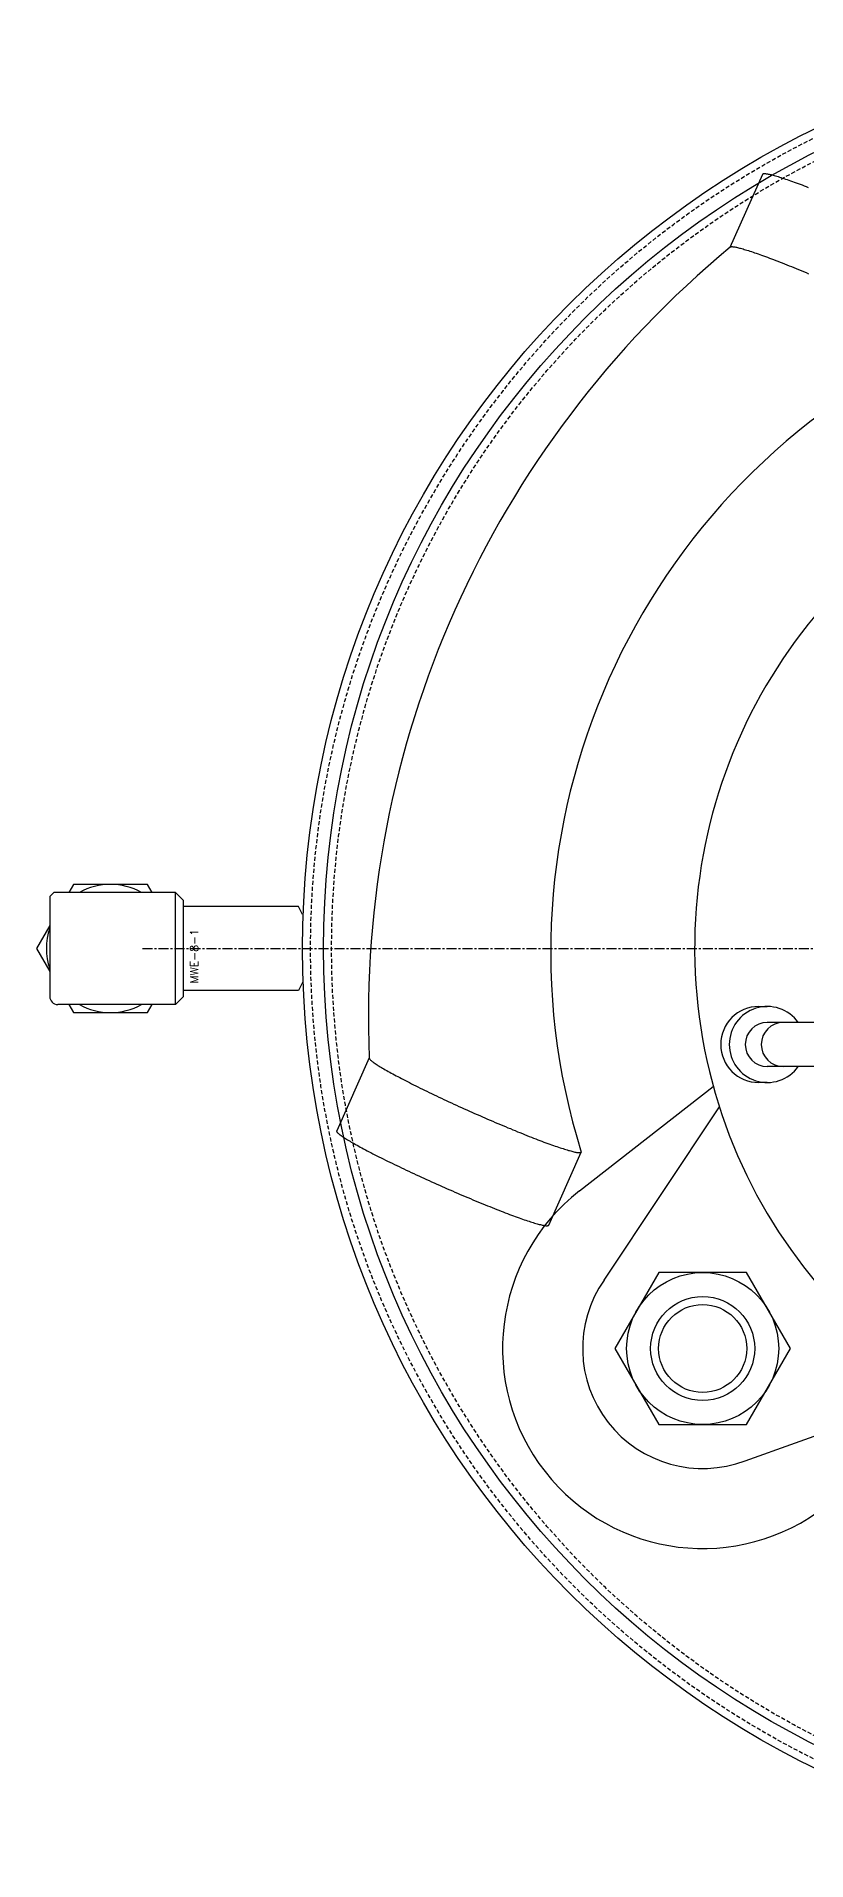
# Model space of a CAD drawing. Extents: x -168 to 134, y -682 to 134.
# Drawn here: x -147.2 to -51, y -114 to 114 of the extents above; entities that cross this region are included whole.
import ezdxf

# ---------------------------------------------------------------- set-up
doc = ezdxf.new("R2010")
doc.units = 0
doc.linetypes.add('CENTER', pattern=[2, 1.25, -0.25, 0.25, -0.25])
doc.linetypes.add('DASHED', pattern=[0.75, 0.5, -0.25])
doc.layers.get('0').update_dxf_attribs({"linetype": 'CONTINUOUS'})
doc.layers.add('CENTER', color=1, linetype='CENTER')
doc.styles.get("Standard").update_dxf_attribs({"font": 'txt.shx', "bigfont": 'bigfont.shx'})

# ---------------------------------------------------------------- blocks, each defined once
blk = doc.blocks.new('*U0')
at = {"color": 7, "linetype": 'CONTINUOUS'}
blk.add_text('MWE-8-1', height=1, rotation=90, dxfattribs=at).set_placement((-127.03, -4.4))

msp = doc.modelspace()

# ---------------------------------------------------------------- linework, layer by layer
at = {"color": 7, "linetype": 'CONTINUOUS'}
for p, q in [((-60.56, 87.66), (-56.49, 96.8)), ((-145.58, 6.5), (-145.08, 7)), ((-129.88, 7), (-145.08, 7)), ((-129.88, -7), (-129.88, 7)), ((-128.88, 6), (-129.88, 7)), ((-129.88, 7), (-128.88, 6)), ((-145.58, 6.5), (-145.58, -6)), ((-128.88, -6), (-128.88, 6)), ((-128.88, -5.5), (-128.88, 5.5)), ((-114.5, 5.25), (-128.88, 5.25)), ((-114, 4.25), (-114.5, 5.25)), ((-114, -4.25), (-114.5, -5.25)), ((-129.88, -7), (-128.88, -6)), ((-114.5, -5.25), (-128.88, -5.25)), ((-129.88, -7), (-144.58, -7)), ((-57, -7.25), (-55.93, -7.25)), ((-32.5, -9.25), (-55.93, -9.25)), ((-105.67, -13.65), (-109.73, -22.79)), ((-32.5, -14.75), (-55.93, -14.75)), ((-79.39, -30.3), (-62.67, -17.24)), ((-55.93, -16.75), (-57, -16.75)), ((-76.32, -41.44), (-61.91, -19.81)), ((-83.24, -34.58), (-79.17, -25.45)), ((-58.68, -64.02), (-34.2, -55.27))]:
    msp.add_line(p, q, dxfattribs=at)
for points in [[(-132.8, 7), (-133.38, 8), (-142.62, 8), (-143.2, 7)], [(-145.58, 2.87), (-147.24, 0), (-145.58, -2.87)], [(-143.2, -7), (-142.62, -8), (-133.38, -8), (-132.8, -7)]]:
    msp.add_lwpolyline(points, dxfattribs=at)
msp.add_lwpolyline([(-69.48, -40.5), (-74.97, -50), (-69.48, -59.5), (-58.52, -59.5), (-53.03, -50), (-58.52, -40.5)], close=True, dxfattribs=at)
for points in [[(-56.49, 96.8, 0), (-56.48, 96.82, 0), (-56.46, 96.83, 0), (-56.43, 96.85, 0), (-56.39, 96.86, 0), (-56.34, 96.86, 0), (-56.29, 96.87, 0), (-56.23, 96.86, 0), (-56.16, 96.86, 0), (-56.08, 96.85, 0), (-56, 96.84, 0), (-55.9, 96.83, 0), (-55.8, 96.81, 0), (-55.7, 96.78, 0), (-55.58, 96.76, 0), (-55.46, 96.73, 0), (-55.33, 96.7, 0), (-55.19, 96.66, 0), (-55.05, 96.62, 0), (-54.9, 96.58, 0), (-54.74, 96.53, 0), (-54.57, 96.48, 0), (-54.4, 96.43, 0), (-54.22, 96.37, 0), (-54.03, 96.31, 0), (-53.84, 96.25, 0), (-53.64, 96.18, 0), (-53.44, 96.11, 0), (-53.23, 96.04, 0), (-53.01, 95.96, 0), (-52.79, 95.88, 0), (-52.56, 95.8, 0), (-52.33, 95.71, 0), (-52.09, 95.63, 0), (-51.84, 95.54, 0), (-51.59, 95.44, 0), (-51.34, 95.35, 0), (-51.08, 95.25, 0), (-50.81, 95.14, 0)], [(-60.56, 87.66, 0), (-60.55, 87.68, 0), (-60.52, 87.7, 0), (-60.49, 87.71, 0), (-60.46, 87.72, 0), (-60.41, 87.73, 0), (-60.36, 87.73, 0), (-60.3, 87.73, 0), (-60.23, 87.72, 0), (-60.15, 87.72, 0), (-60.06, 87.71, 0), (-59.97, 87.69, 0), (-59.87, 87.67, 0), (-59.76, 87.65, 0), (-59.65, 87.62, 0), (-59.53, 87.59, 0), (-59.4, 87.56, 0), (-59.26, 87.52, 0), (-59.11, 87.48, 0), (-58.96, 87.44, 0), (-58.8, 87.39, 0), (-58.64, 87.34, 0), (-58.47, 87.29, 0), (-58.29, 87.23, 0), (-58.1, 87.17, 0), (-57.91, 87.11, 0), (-57.71, 87.04, 0), (-57.51, 86.97, 0), (-57.3, 86.9, 0), (-57.08, 86.82, 0), (-56.86, 86.75, 0), (-56.63, 86.66, 0), (-56.39, 86.58, 0), (-56.15, 86.49, 0), (-55.91, 86.4, 0), (-55.66, 86.31, 0), (-55.4, 86.21, 0), (-55.14, 86.11, 0), (-54.88, 86.01, 0), (-54.61, 85.91, 0), (-54.33, 85.8, 0), (-54.06, 85.69, 0), (-53.77, 85.58, 0), (-53.49, 85.46, 0), (-53.2, 85.35, 0), (-52.91, 85.23, 0), (-52.61, 85.11, 0), (-52.31, 84.99, 0), (-52.01, 84.86, 0), (-51.7, 84.74, 0), (-51.39, 84.61, 0), (-51.08, 84.48, 0), (-50.77, 84.35, 0)], [(-105.67, -13.65, 0), (-105.67, -13.68, 0), (-105.67, -13.7, 0), (-105.66, -13.73, 0), (-105.64, -13.77, 0), (-105.62, -13.81, 0), (-105.58, -13.85, 0), (-105.54, -13.89, 0), (-105.49, -13.94, 0), (-105.43, -13.99, 0), (-105.37, -14.05, 0), (-105.3, -14.11, 0), (-105.21, -14.17, 0), (-105.13, -14.24, 0), (-105.03, -14.3, 0), (-104.92, -14.37, 0), (-104.81, -14.45, 0), (-104.69, -14.53, 0), (-104.57, -14.61, 0), (-104.44, -14.69, 0), (-104.29, -14.78, 0), (-104.15, -14.87, 0), (-103.99, -14.96, 0), (-103.83, -15.05, 0), (-103.66, -15.15, 0), (-103.48, -15.25, 0), (-103.3, -15.36, 0), (-103.11, -15.46, 0), (-102.92, -15.57, 0), (-102.72, -15.68, 0), (-102.51, -15.79, 0), (-102.29, -15.91, 0), (-102.08, -16.02, 0), (-101.85, -16.14, 0), (-101.62, -16.26, 0), (-101.38, -16.39, 0), (-101.14, -16.51, 0), (-100.89, -16.64, 0), (-100.64, -16.77, 0), (-100.38, -16.9, 0), (-100.12, -17.03, 0), (-99.85, -17.17, 0), (-99.58, -17.3, 0), (-99.3, -17.44, 0), (-99.02, -17.57, 0), (-98.74, -17.71, 0), (-98.45, -17.85, 0), (-98.16, -17.99, 0), (-97.87, -18.14, 0), (-97.57, -18.28, 0), (-97.27, -18.42, 0), (-96.96, -18.57, 0), (-96.65, -18.71, 0), (-96.35, -18.86, 0), (-96.03, -19, 0), (-95.72, -19.15, 0), (-95.4, -19.29, 0), (-95.09, -19.44, 0), (-94.77, -19.59, 0), (-94.45, -19.73, 0), (-94.12, -19.88, 0), (-93.8, -20.03, 0), (-93.48, -20.17, 0), (-93.15, -20.32, 0), (-92.83, -20.46, 0), (-92.5, -20.61, 0), (-92.18, -20.75, 0), (-91.85, -20.89, 0), (-91.53, -21.04, 0), (-91.2, -21.18, 0), (-90.88, -21.32, 0), (-90.56, -21.46, 0), (-90.23, -21.6, 0), (-89.91, -21.73, 0), (-89.6, -21.87, 0), (-89.28, -22, 0), (-88.96, -22.13, 0), (-88.65, -22.27, 0), (-88.34, -22.4, 0), (-88.03, -22.52, 0), (-87.73, -22.65, 0), (-87.42, -22.77, 0), (-87.12, -22.9, 0), (-86.83, -23.02, 0), (-86.53, -23.13, 0), (-86.25, -23.25, 0), (-85.96, -23.36, 0), (-85.68, -23.48, 0), (-85.4, -23.58, 0), (-85.13, -23.69, 0), (-84.86, -23.8, 0), (-84.59, -23.9, 0), (-84.33, -24, 0), (-84.08, -24.09, 0), (-83.83, -24.19, 0), (-83.58, -24.28, 0), (-83.34, -24.36, 0), (-83.11, -24.45, 0), (-82.88, -24.53, 0), (-82.66, -24.61, 0), (-82.44, -24.69, 0), (-82.23, -24.76, 0), (-82.02, -24.83, 0), (-81.82, -24.9, 0), (-81.63, -24.96, 0), (-81.45, -25.02, 0), (-81.27, -25.08, 0), (-81.1, -25.13, 0), (-80.93, -25.18, 0), (-80.77, -25.23, 0), (-80.62, -25.27, 0), (-80.48, -25.31, 0), (-80.34, -25.35, 0), (-80.21, -25.38, 0), (-80.09, -25.41, 0), (-79.97, -25.44, 0), (-79.86, -25.46, 0), (-79.76, -25.48, 0), (-79.67, -25.49, 0), (-79.58, -25.5, 0), (-79.51, -25.51, 0), (-79.44, -25.52, 0), (-79.38, -25.52, 0), (-79.32, -25.51, 0), (-79.28, -25.51, 0), (-79.24, -25.5, 0), (-79.21, -25.48, 0), (-79.19, -25.47, 0), (-79.17, -25.45, 0)], [(-109.73, -22.79, 0), (-109.74, -22.81, 0), (-109.74, -22.84, 0), (-109.73, -22.87, 0), (-109.71, -22.9, 0), (-109.68, -22.94, 0), (-109.65, -22.98, 0), (-109.61, -23.03, 0), (-109.56, -23.08, 0), (-109.5, -23.13, 0), (-109.44, -23.19, 0), (-109.36, -23.24, 0), (-109.28, -23.31, 0), (-109.19, -23.37, 0), (-109.1, -23.44, 0), (-108.99, -23.51, 0), (-108.88, -23.58, 0), (-108.76, -23.66, 0), (-108.64, -23.74, 0), (-108.5, -23.83, 0), (-108.36, -23.91, 0), (-108.21, -24, 0), (-108.06, -24.1, 0), (-107.9, -24.19, 0), (-107.73, -24.29, 0), (-107.55, -24.39, 0), (-107.37, -24.49, 0), (-107.18, -24.6, 0), (-106.98, -24.7, 0), (-106.78, -24.82, 0), (-106.58, -24.93, 0), (-106.36, -25.04, 0), (-106.14, -25.16, 0), (-105.92, -25.28, 0), (-105.69, -25.4, 0), (-105.45, -25.52, 0), (-105.2, -25.65, 0), (-104.96, -25.78, 0), (-104.7, -25.9, 0), (-104.45, -26.04, 0), (-104.19, -26.17, 0), (-103.92, -26.3, 0), (-103.65, -26.44, 0), (-103.37, -26.57, 0), (-103.09, -26.71, 0), (-102.81, -26.85, 0), (-102.52, -26.99, 0), (-102.23, -27.13, 0), (-101.93, -27.27, 0), (-101.63, -27.41, 0), (-101.33, -27.56, 0), (-101.03, -27.7, 0), (-100.72, -27.85, 0), (-100.41, -27.99, 0), (-100.1, -28.14, 0), (-99.79, -28.28, 0), (-99.47, -28.43, 0), (-99.15, -28.58, 0), (-98.83, -28.72, 0), (-98.51, -28.87, 0), (-98.19, -29.02, 0), (-97.87, -29.16, 0), (-97.54, -29.31, 0), (-97.22, -29.45, 0), (-96.89, -29.6, 0), (-96.57, -29.74, 0), (-96.24, -29.89, 0), (-95.92, -30.03, 0), (-95.59, -30.17, 0), (-95.27, -30.31, 0), (-94.95, -30.45, 0), (-94.62, -30.59, 0), (-94.3, -30.73, 0), (-93.98, -30.87, 0), (-93.66, -31, 0), (-93.35, -31.14, 0), (-93.03, -31.27, 0), (-92.72, -31.4, 0), (-92.41, -31.53, 0), (-92.1, -31.66, 0), (-91.79, -31.79, 0), (-91.49, -31.91, 0), (-91.19, -32.03, 0), (-90.9, -32.15, 0), (-90.6, -32.27, 0), (-90.31, -32.39, 0), (-90.03, -32.5, 0), (-89.74, -32.61, 0), (-89.47, -32.72, 0), (-89.19, -32.83, 0), (-88.92, -32.93, 0), (-88.66, -33.03, 0), (-88.4, -33.13, 0), (-88.14, -33.23, 0), (-87.89, -33.32, 0), (-87.65, -33.41, 0), (-87.41, -33.5, 0), (-87.17, -33.59, 0), (-86.95, -33.67, 0), (-86.72, -33.75, 0), (-86.51, -33.82, 0), (-86.3, -33.9, 0), (-86.09, -33.97, 0), (-85.89, -34.03, 0), (-85.7, -34.1, 0), (-85.51, -34.16, 0), (-85.33, -34.21, 0), (-85.16, -34.27, 0), (-85, -34.32, 0), (-84.84, -34.36, 0), (-84.69, -34.41, 0), (-84.54, -34.45, 0), (-84.41, -34.48, 0), (-84.28, -34.52, 0), (-84.15, -34.54, 0), (-84.04, -34.57, 0), (-83.93, -34.59, 0), (-83.83, -34.61, 0), (-83.74, -34.63, 0), (-83.65, -34.64, 0), (-83.58, -34.65, 0), (-83.51, -34.65, 0), (-83.44, -34.65, 0), (-83.39, -34.65, 0), (-83.34, -34.64, 0), (-83.31, -34.63, 0), (-83.28, -34.62, 0), (-83.26, -34.6, 0), (-83.24, -34.58, 0)]]:
    msp.add_polyline3d(points, dxfattribs=at)
for centre, radius in [((0, 0), 114), ((0, 0), 111.37), ((-64, -50), 9.5), ((-64, -50), 6.5), ((-64, -50), 5.5)]:
    msp.add_circle(centre, radius, dxfattribs=at)
at = {"color": 3, "linetype": 'DASHED'}
for radius in [113, 110.37]:
    msp.add_circle((0, 0), radius, dxfattribs=at)
at = {"color": 7, "linetype": 'CONTINUOUS'}
for centre, radius, start, end in [((19.23, -8.56), 125, 129.6666, 182.3334), ((1.02, -0.46), 84, 114.6917, 197.3083), ((0, 0), 65, 117.3801, 62.6199), ((-138, 0), 8, 61.045, 118.955), ((-138, 0), 8, 161.417, 198.583), ((-144.58, -6), 1, 180, 270), ((-138, 0), 8, 241.045, 298.955), ((-57, -12), 4.75, 90, 270), ((-55.93, -12), 4.75, 35.3765, 324.6235), ((-55.93, -12), 2.75, 90, 270), ((-53.93, -12), 2.75, 90, 270), ((-64, -50), 25, 127.9987, 307.9987), ((-64, -50), 15, 145.2189, 290.7786)]:
    msp.add_arc(centre, radius, start, end, dxfattribs=at)
at = {"layer": 'CENTER', "color": 1, "linetype": 'CENTER'}
msp.add_line((-134, 0), (134, 0), dxfattribs=at)

# ---------------------------------------------------------------- block references
at = {"color": 7, "linetype": 'CONTINUOUS'}
msp.add_blockref('*U0', (0, 0), dxfattribs=at)

doc.saveas('drawing.dxf')
